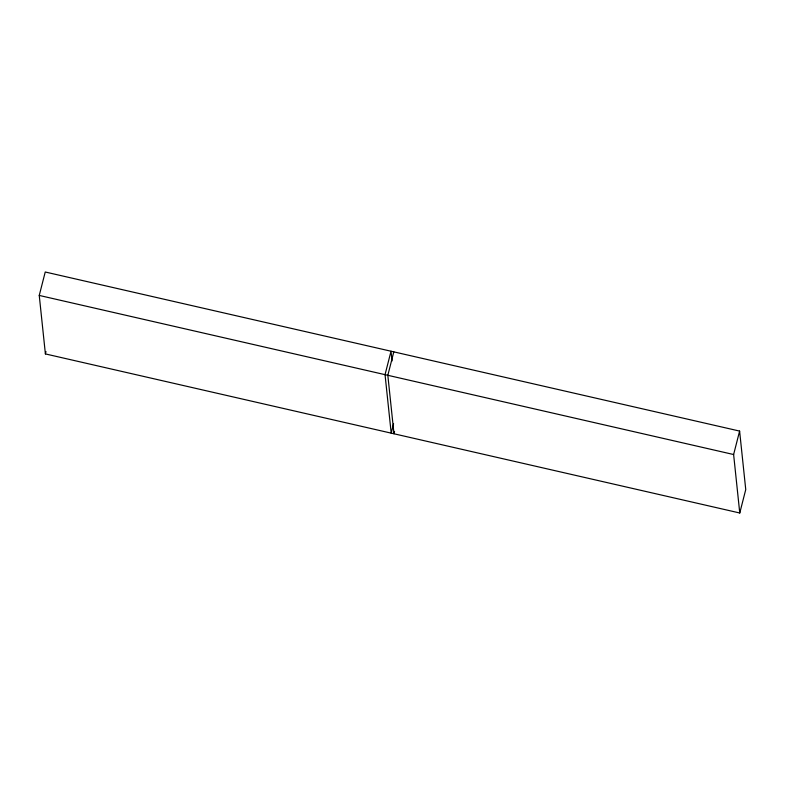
<?xml version="1.0" encoding="UTF-8"?>
<svg xmlns="http://www.w3.org/2000/svg" width="785" height="785" viewBox="0 0 785 785"><rect width="100%" height="100%" fill="white"/><g stroke="black" fill="none" stroke-linecap="round" stroke-linejoin="round"><path stroke-width="1.18" d="M39.25 295.435L45.236 272.002L739.607 431.083L745.75 489.565L739.764 512.997L45.393 353.917L39.25 295.435L733.622 454.525L739.764 512.997M45.393 353.917L45.991 351.572M393.805 351.857L387.829 375.299L393.972 433.771L394.57 431.426M393.589 423.763L391.195 433.143L385.042 374.661L391.028 351.229L392.058 360.972M733.622 454.525L739.607 431.083"/></g></svg>
